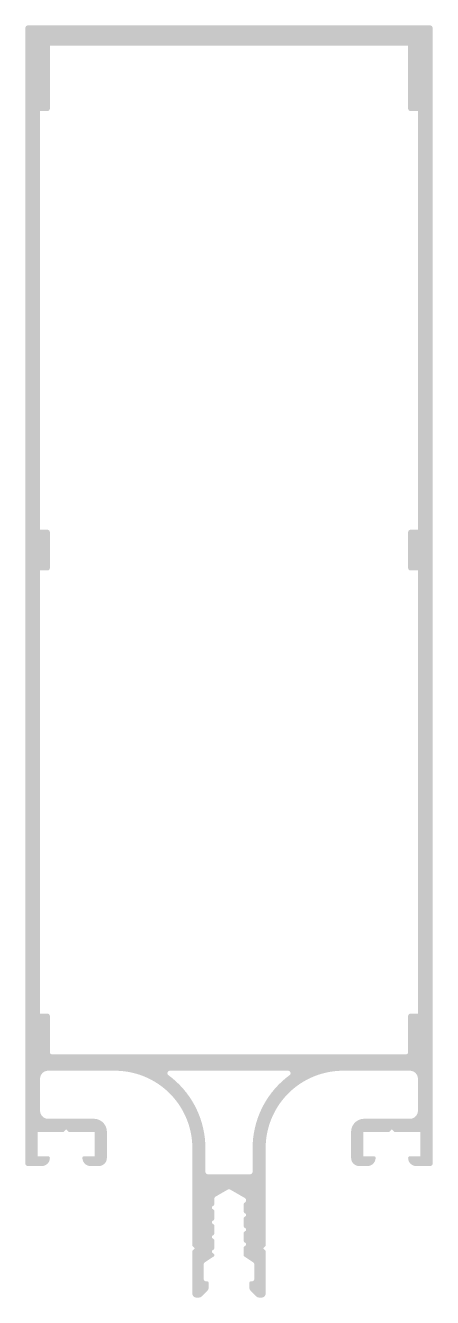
# Model space of a CAD drawing. Header units: millimetres. Extents: x -63 to 3646, y -445 to 220.
# Drawn here: x 1925 to 1975, y -6.4 to 149.8 of the extents above; entities that cross this region are included whole.
import ezdxf

# ---------------------------------------------------------------- set-up
doc = ezdxf.new("R2010")
doc.units = ezdxf.units.MM

# ---------------------------------------------------------------- blocks, each defined once
blk = doc.blocks.new('E50 M 19')
h = blk.add_hatch(color=252)
h.paths.add_polyline_path([(25, 149.480794), (24.99956, 149.497036), (24.998241, 149.51323), (24.996048, 149.529328), (24.992986, 149.545285), (24.989065, 149.561052), (24.984296, 149.576584), (24.978693, 149.591835), (24.972273, 149.606761), (24.965054, 149.621316), (24.957057, 149.63546), (24.948307, 149.64915), (24.938828, 149.662346), (24.928649, 149.67501), (24.917799, 149.687104), (24.90631, 149.698593), (24.894216, 149.709442), (24.881552, 149.719622), (24.868356, 149.729101), (24.854666, 149.737851), (24.840523, 149.745847), (24.825967, 149.753066), (24.811041, 149.759487), (24.79579, 149.76509), (24.780259, 149.769859), (24.764491, 149.77378), (24.748535, 149.776842), (24.732436, 149.779035), (24.716242, 149.780354), (24.7, 149.780794), (-24.7, 149.780794), (-24.716242, 149.780354), (-24.732436, 149.779035), (-24.748535, 149.776842), (-24.764491, 149.77378), (-24.780259, 149.769859), (-24.79579, 149.76509), (-24.811041, 149.759487), (-24.825967, 149.753066), (-24.840523, 149.745847), (-24.854666, 149.737851), (-24.868356, 149.729101), (-24.881552, 149.719622), (-24.894216, 149.709442), (-24.90631, 149.698593), (-24.917799, 149.687104), (-24.928649, 149.67501), (-24.938828, 149.662346), (-24.948307, 149.64915), (-24.957057, 149.63546), (-24.965054, 149.621316), (-24.972273, 149.606761), (-24.978693, 149.591835), (-24.984296, 149.576584), (-24.989065, 149.561052), (-24.992986, 149.545285), (-24.996048, 149.529328), (-24.998241, 149.51323), (-24.99956, 149.497036), (-25, 149.480794), (-25, 10.080794), (-24.999589, 10.065093), (-24.998357, 10.049435), (-24.996307, 10.033864), (-24.993444, 10.01842), (-24.989778, 10.003148), (-24.985317, 9.988089), (-24.980074, 9.973283), (-24.974064, 9.958773), (-24.967302, 9.944597), (-24.959808, 9.930794), (-24.951601, 9.917402), (-24.942705, 9.904458), (-24.933144, 9.891998), (-24.922943, 9.880055), (-24.912132, 9.868662), (-24.900739, 9.85785), (-24.888796, 9.84765), (-24.876336, 9.838089), (-24.863392, 9.829193), (-24.85, 9.820986), (-24.836197, 9.813492), (-24.822021, 9.80673), (-24.80751, 9.80072), (-24.792705, 9.795477), (-24.777646, 9.791016), (-24.762374, 9.78735), (-24.74693, 9.784487), (-24.731359, 9.782437), (-24.715701, 9.781205), (-24.7, 9.780794), (-23, 9.780794), (-22.945861, 9.78226), (-22.891881, 9.786656), (-22.838218, 9.793967), (-22.78503, 9.804173), (-22.732472, 9.817244), (-22.680698, 9.833141), (-22.629862, 9.851817), (-22.580111, 9.873218), (-22.531592, 9.897282), (-22.484446, 9.923937), (-22.438813, 9.953105), (-22.394826, 9.984701), (-22.352614, 10.018632), (-22.312301, 10.054798), (-22.274005, 10.093094), (-22.237838, 10.133408), (-22.203907, 10.17562), (-22.172311, 10.219607), (-22.143143, 10.26524), (-22.116488, 10.312385), (-22.092425, 10.360905), (-22.071023, 10.410656), (-22.052347, 10.461492), (-22.03645, 10.513266), (-22.023379, 10.565823), (-22.013173, 10.619012), (-22.005862, 10.672675), (-22.001467, 10.726655), (-22, 10.780794), (-22.000293, 10.791622), (-22.001172, 10.802418), (-22.002635, 10.81315), (-22.004676, 10.823788), (-22.00729, 10.8343), (-22.010469, 10.844654), (-22.014205, 10.854821), (-22.018485, 10.864772), (-22.023298, 10.874476), (-22.028629, 10.883905), (-22.034462, 10.893031), (-22.040781, 10.901829), (-22.047568, 10.910271), (-22.054801, 10.918334), (-22.06246, 10.925993), (-22.070523, 10.933226), (-22.078965, 10.940012), (-22.087763, 10.946332), (-22.096889, 10.952165), (-22.106318, 10.957496), (-22.116022, 10.962309), (-22.125972, 10.966589), (-22.13614, 10.970325), (-22.146494, 10.973504), (-22.157006, 10.976118), (-22.167644, 10.978159), (-22.178376, 10.979621), (-22.189172, 10.980501), (-22.2, 10.980794), (-23.5, 10.980794), (-23.5, 13.980794), (-20.3, 13.980794), (-20, 14.280794), (-19.7, 13.980794), (-16.5, 13.980794), (-16.5, 10.980794), (-17.8, 10.980794), (-17.810828, 10.980501), (-17.821624, 10.979621), (-17.832356, 10.978159), (-17.842994, 10.976118), (-17.853506, 10.973504), (-17.86386, 10.970325), (-17.874028, 10.966589), (-17.883978, 10.962309), (-17.893682, 10.957496), (-17.903111, 10.952165), (-17.912237, 10.946332), (-17.921035, 10.940012), (-17.929477, 10.933226), (-17.93754, 10.925993), (-17.945199, 10.918334), (-17.952432, 10.910271), (-17.959219, 10.901829), (-17.965538, 10.893031), (-17.971371, 10.883905), (-17.976702, 10.874476), (-17.981515, 10.864772), (-17.985795, 10.854821), (-17.989531, 10.844654), (-17.99271, 10.8343), (-17.995324, 10.823788), (-17.997365, 10.81315), (-17.998828, 10.802418), (-17.999707, 10.791622), (-18, 10.780794), (-17.99863, 10.728458), (-17.994522, 10.676265), (-17.987688, 10.624359), (-17.978148, 10.572882), (-17.965926, 10.521975), (-17.951057, 10.471777), (-17.93358, 10.422426), (-17.913545, 10.374057), (-17.891007, 10.326803), (-17.866025, 10.280794), (-17.838671, 10.236155), (-17.809017, 10.193009), (-17.777146, 10.151473), (-17.743145, 10.111663), (-17.707107, 10.073687), (-17.669131, 10.037649), (-17.62932, 10.003648), (-17.587785, 9.971777), (-17.544639, 9.942123), (-17.5, 9.914768), (-17.45399, 9.889787), (-17.406737, 9.867248), (-17.358368, 9.847213), (-17.309017, 9.829737), (-17.258819, 9.814868), (-17.207912, 9.802646), (-17.156434, 9.793106), (-17.104528, 9.786272), (-17.052336, 9.782164), (-17, 9.780794), (-16, 9.780794), (-15.945861, 9.78226), (-15.891881, 9.786656), (-15.838218, 9.793967), (-15.78503, 9.804173), (-15.732472, 9.817244), (-15.680698, 9.833141), (-15.629862, 9.851817), (-15.580111, 9.873218), (-15.531592, 9.897282), (-15.484446, 9.923937), (-15.438813, 9.953105), (-15.394826, 9.984701), (-15.352614, 10.018632), (-15.312301, 10.054798), (-15.274005, 10.093094), (-15.237838, 10.133408), (-15.203907, 10.17562), (-15.172311, 10.219607), (-15.143143, 10.26524), (-15.116488, 10.312385), (-15.092425, 10.360905), (-15.071023, 10.410656), (-15.052347, 10.461492), (-15.03645, 10.513266), (-15.023379, 10.565823), (-15.013173, 10.619012), (-15.005862, 10.672675), (-15.001467, 10.726655), (-15, 10.780794), (-15, 13.980794), (-15.002347, 14.067416), (-15.009379, 14.153784), (-15.021078, 14.239645), (-15.037407, 14.324747), (-15.05832, 14.408839), (-15.083755, 14.491676), (-15.113637, 14.573015), (-15.147879, 14.652616), (-15.186381, 14.730247), (-15.229029, 14.80568), (-15.275698, 14.878693), (-15.326251, 14.949073), (-15.380541, 15.016612), (-15.438407, 15.081113), (-15.499681, 15.142387), (-15.564182, 15.200253), (-15.631721, 15.254543), (-15.702101, 15.305096), (-15.775114, 15.351765), (-15.850546, 15.394413), (-15.928177, 15.432915), (-16.007779, 15.467157), (-16.089118, 15.497039), (-16.171955, 15.522474), (-16.256047, 15.543387), (-16.341149, 15.559716), (-16.42701, 15.571415), (-16.513378, 15.578447), (-16.6, 15.580794), (-22.2, 15.580794), (-22.254139, 15.58226), (-22.308119, 15.586656), (-22.361782, 15.593967), (-22.41497, 15.604173), (-22.467528, 15.617244), (-22.519302, 15.633141), (-22.570138, 15.651817), (-22.619889, 15.673218), (-22.668408, 15.697282), (-22.715554, 15.723937), (-22.761187, 15.753105), (-22.805174, 15.784701), (-22.847386, 15.818632), (-22.887699, 15.854798), (-22.925995, 15.893094), (-22.962162, 15.933408), (-22.996093, 15.97562), (-23.027689, 16.019607), (-23.056857, 16.06524), (-23.083512, 16.112385), (-23.107575, 16.160905), (-23.128977, 16.210656), (-23.147653, 16.261492), (-23.16355, 16.313266), (-23.176621, 16.365823), (-23.186827, 16.419012), (-23.194138, 16.472675), (-23.198533, 16.526655), (-23.2, 16.580794), (-23.2, 20.480794), (-23.198533, 20.534933), (-23.194138, 20.588913), (-23.186827, 20.642576), (-23.176621, 20.695764), (-23.16355, 20.748322), (-23.147653, 20.800095), (-23.128977, 20.850932), (-23.107575, 20.900683), (-23.083512, 20.949202), (-23.056857, 20.996348), (-23.027689, 21.041981), (-22.996093, 21.085968), (-22.962162, 21.12818), (-22.925995, 21.168493), (-22.887699, 21.206789), (-22.847386, 21.242956), (-22.805174, 21.276887), (-22.761187, 21.308483), (-22.715554, 21.337651), (-22.668408, 21.364306), (-22.619889, 21.388369), (-22.570138, 21.409771), (-22.519302, 21.428447), (-22.467528, 21.444344), (-22.41497, 21.457414), (-22.361782, 21.46762), (-22.308119, 21.474932), (-22.254139, 21.479327), (-22.2, 21.480794), (-14, 21.480794), (-13.48568, 21.466861), (-12.972869, 21.425104), (-12.463071, 21.355646), (-11.957781, 21.258689), (-11.458481, 21.134519), (-10.966635, 20.983499), (-10.483688, 20.806073), (-10.011054, 20.60276), (-9.55012, 20.374158), (-9.102238, 20.120937), (-8.668723, 19.843839), (-8.250845, 19.543678), (-7.84983, 19.221333), (-7.466855, 18.877751), (-7.103043, 18.513939), (-6.75946, 18.130964), (-6.437116, 17.729949), (-6.136955, 17.312071), (-5.859857, 16.878556), (-5.606636, 16.430674), (-5.378034, 15.96974), (-5.174721, 15.497106), (-4.997295, 15.014158), (-4.846275, 14.522313), (-4.722105, 14.023013), (-4.625148, 13.517723), (-4.555689, 13.007925), (-4.513933, 12.495113), (-4.5, 11.980794), (-4.5, -0.023717), (-4.204511, -0.319206), (-4.5, -0.614695), (-4.5, -5.860306), (-4.499267, -5.887376), (-4.497069, -5.914366), (-4.493413, -5.941197), (-4.48831, -5.967791), (-4.481775, -5.99407), (-4.473827, -6.019957), (-4.464488, -6.045375), (-4.453788, -6.070251), (-4.441756, -6.09451), (-4.428429, -6.118083), (-4.413845, -6.1409), (-4.398047, -6.162893), (-4.381081, -6.183999), (-4.362998, -6.204156), (-4.34385, -6.223304), (-4.323693, -6.241387), (-4.302587, -6.258353), (-4.280594, -6.274151), (-4.257777, -6.288735), (-4.234204, -6.302062), (-4.209945, -6.314094), (-4.185069, -6.324794), (-4.159651, -6.334133), (-4.133764, -6.342081), (-4.107485, -6.348616), (-4.080891, -6.353719), (-4.05406, -6.357375), (-4.027069, -6.359573), (-4, -6.360306), (-3.711606, -6.360306), (-3.683575, -6.35952), (-3.655632, -6.357163), (-3.627865, -6.353243), (-3.600362, -6.347773), (-3.573208, -6.340769), (-3.54649, -6.332254), (-3.520292, -6.322255), (-3.494695, -6.310802), (-3.46978, -6.297932), (-3.445627, -6.283686), (-3.42231, -6.268108), (-3.399903, -6.251247), (-3.378476, -6.233156), (-3.358098, -6.213893), (-2.651096, -5.506991), (-2.63306, -5.487988), (-2.616043, -5.468066), (-2.600093, -5.447282), (-2.585252, -5.425691), (-2.571562, -5.403353), (-2.55906, -5.380329), (-2.547779, -5.356682), (-2.537752, -5.332477), (-2.529006, -5.307781), (-2.521564, -5.28266), (-2.515448, -5.257185), (-2.510673, -5.231424), (-2.507253, -5.205449), (-2.505197, -5.17933), (-2.504511, -5.15314), (-2.504511, -4.560306), (-2.504804, -4.549478), (-2.505684, -4.538682), (-2.507146, -4.52795), (-2.509187, -4.517312), (-2.511801, -4.5068), (-2.51498, -4.496446), (-2.518716, -4.486278), (-2.522996, -4.476328), (-2.527809, -4.466624), (-2.53314, -4.457195), (-2.538973, -4.448069), (-2.545292, -4.439271), (-2.552079, -4.430829), (-2.559312, -4.422766), (-2.566971, -4.415107), (-2.575034, -4.407874), (-2.583476, -4.401087), (-2.592274, -4.394768), (-2.6014, -4.388935), (-2.610829, -4.383604), (-2.620533, -4.378791), (-2.630483, -4.374511), (-2.640651, -4.370775), (-2.651005, -4.367596), (-2.661517, -4.364982), (-2.672155, -4.362941), (-2.682887, -4.361479), (-2.693683, -4.360599), (-2.704511, -4.360306), (-2.804511, -4.360306), (-2.820753, -4.359866), (-2.836947, -4.358547), (-2.853046, -4.356354), (-2.869002, -4.353292), (-2.88477, -4.349371), (-2.900302, -4.344602), (-2.915553, -4.338999), (-2.930478, -4.332579), (-2.945034, -4.32536), (-2.959177, -4.317363), (-2.972867, -4.308613), (-2.986063, -4.299134), (-2.998727, -4.288955), (-3.010821, -4.278105), (-3.02231, -4.266616), (-3.03316, -4.254522), (-3.043339, -4.241858), (-3.052818, -4.228662), (-3.061568, -4.214972), (-3.069565, -4.200829), (-3.076784, -4.186273), (-3.083204, -4.171348), (-3.088807, -4.156097), (-3.093576, -4.140565), (-3.097497, -4.124797), (-3.100559, -4.108841), (-3.102752, -4.092742), (-3.104071, -4.076548), (-3.104511, -4.060306), (-3.104511, -2.28456), (-3.104057, -2.268054), (-3.102695, -2.251598), (-3.10043, -2.235242), (-3.097268, -2.219035), (-3.093219, -2.203027), (-3.088296, -2.187265), (-3.082513, -2.171799), (-3.075888, -2.156674), (-3.06844, -2.141937), (-3.060193, -2.127631), (-3.051172, -2.113801), (-3.041403, -2.100489), (-3.030917, -2.087734), (-3.019744, -2.075575), (-3.00792, -2.064049), (-2.995479, -2.053192), (-2.98246, -2.043035), (-2.968902, -2.03361), (-1.892024, -1.328176), (-1.883037, -1.321931), (-1.874406, -1.315204), (-1.866156, -1.308016), (-1.858311, -1.300387), (-1.850895, -1.29234), (-1.843931, -1.2839), (-1.837438, -1.275091), (-1.831437, -1.265941), (-1.825945, -1.256476), (-1.82098, -1.246725), (-1.816555, -1.236717), (-1.812684, -1.226481), (-1.809378, -1.21605), (-1.806648, -1.205453), (-1.804502, -1.194723), (-1.802946, -1.183891), (-1.801984, -1.172991), (-1.801621, -1.162054), (-1.801856, -1.151114), (-1.802689, -1.140203), (-1.804117, -1.129354), (-1.806137, -1.118599), (-1.810104, -1.102436), (-1.814962, -1.086519), (-1.820695, -1.070895), (-1.827286, -1.055614), (-1.834714, -1.040721), (-1.842956, -1.026263), (-1.851988, -1.012285), (-1.86178, -0.998828), (-1.872304, -0.985936), (-1.883527, -0.973647), (-1.895413, -0.961999), (-1.907928, -0.951028), (-1.921031, -0.940768), (-1.934683, -0.931251), (-1.948842, -0.922505), (-2.001071, -0.892212), (-2.010196, -0.886588), (-2.019006, -0.880483), (-2.027476, -0.873914), (-2.035583, -0.866901), (-2.043302, -0.859464), (-2.050612, -0.851625), (-2.057491, -0.843404), (-2.063919, -0.834827), (-2.069879, -0.825918), (-2.075354, -0.816703), (-2.080326, -0.807207), (-2.084783, -0.797459), (-2.088711, -0.787486), (-2.092099, -0.777316), (-2.094938, -0.76698), (-2.097218, -0.756507), (-2.098934, -0.745926), (-2.100081, -0.735269), (-2.100655, -0.724565), (-2.100655, -0.713846), (-2.100081, -0.703143), (-2.098934, -0.692486), (-2.097218, -0.681905), (-2.094938, -0.671432), (-2.092099, -0.661096), (-2.088711, -0.650926), (-2.084783, -0.640953), (-2.080326, -0.631205), (-2.075354, -0.621709), (-2.069879, -0.612493), (-2.063919, -0.603584), (-2.057491, -0.595007), (-2.050612, -0.586787), (-2.043302, -0.578947), (-2.035583, -0.57151), (-2.027476, -0.564498), (-2.019006, -0.557929), (-2.010196, -0.551824), (-2.001071, -0.5462), (-1.948842, -0.515907), (-1.934801, -0.507239), (-1.921258, -0.497811), (-1.908254, -0.487653), (-1.895827, -0.476796), (-1.884017, -0.465272), (-1.872858, -0.453116), (-1.862385, -0.440364), (-1.852628, -0.427057), (-1.843618, -0.413232), (-1.835381, -0.398934), (-1.827943, -0.384204), (-1.821327, -0.369087), (-1.815551, -0.35363), (-1.810635, -0.337878), (-1.806591, -0.32188), (-1.803434, -0.305683), (-1.801171, -0.289338), (-1.799811, -0.272893), (-1.799358, -0.256398), (-1.799358, 0.617986), (-1.799811, 0.634481), (-1.801171, 0.650926), (-1.803434, 0.667271), (-1.806591, 0.683468), (-1.810635, 0.699466), (-1.815551, 0.715218), (-1.821327, 0.730675), (-1.827943, 0.745792), (-1.835381, 0.760522), (-1.843618, 0.774821), (-1.852628, 0.788645), (-1.862385, 0.801953), (-1.872858, 0.814704), (-1.884017, 0.82686), (-1.895827, 0.838384), (-1.908254, 0.849242), (-1.921258, 0.859399), (-1.934801, 0.868827), (-1.948842, 0.877495), (-2.001071, 0.907788), (-2.010196, 0.913412), (-2.019006, 0.919517), (-2.027476, 0.926086), (-2.035583, 0.933099), (-2.043302, 0.940536), (-2.050612, 0.948375), (-2.057491, 0.956596), (-2.063919, 0.965173), (-2.069879, 0.974082), (-2.075354, 0.983297), (-2.080326, 0.992793), (-2.084783, 1.002541), (-2.088711, 1.012514), (-2.092099, 1.022684), (-2.094938, 1.03302), (-2.097218, 1.043493), (-2.098934, 1.054074), (-2.100081, 1.064731), (-2.100655, 1.075435), (-2.100655, 1.086154), (-2.100081, 1.096857), (-2.098934, 1.107514), (-2.097218, 1.118095), (-2.094938, 1.128568), (-2.092099, 1.138904), (-2.088711, 1.149074), (-2.084783, 1.159047), (-2.080326, 1.168795), (-2.075354, 1.178291), (-2.069879, 1.187507), (-2.063919, 1.196416), (-2.057491, 1.204993), (-2.050612, 1.213213), (-2.043302, 1.221053), (-2.035583, 1.22849), (-2.027476, 1.235502), (-2.019006, 1.242071), (-2.010196, 1.248176), (-2.001071, 1.2538), (-1.948842, 1.284093), (-1.934801, 1.292761), (-1.921258, 1.302189), (-1.908254, 1.312347), (-1.895827, 1.323204), (-1.884017, 1.334728), (-1.872858, 1.346884), (-1.862385, 1.359636), (-1.852628, 1.372943), (-1.843618, 1.386768), (-1.835381, 1.401066), (-1.827943, 1.415796), (-1.821327, 1.430913), (-1.815551, 1.44637), (-1.810635, 1.462122), (-1.806591, 1.47812), (-1.803434, 1.494317), (-1.801171, 1.510662), (-1.799811, 1.527107), (-1.799358, 1.543602), (-1.799358, 2.417986), (-1.799811, 2.434481), (-1.801171, 2.450926), (-1.803434, 2.467271), (-1.806591, 2.483468), (-1.810635, 2.499466), (-1.815551, 2.515218), (-1.821327, 2.530675), (-1.827943, 2.545792), (-1.835381, 2.560522), (-1.843618, 2.574821), (-1.852628, 2.588645), (-1.862385, 2.601953), (-1.872858, 2.614704), (-1.884017, 2.62686), (-1.895827, 2.638384), (-1.908254, 2.649242), (-1.921258, 2.659399), (-1.934801, 2.668827), (-1.948842, 2.677495), (-2.001071, 2.707788), (-2.010196, 2.713412), (-2.019006, 2.719517), (-2.027476, 2.726086), (-2.035583, 2.733099), (-2.043302, 2.740536), (-2.050612, 2.748375), (-2.057491, 2.756596), (-2.063919, 2.765173), (-2.069879, 2.774082), (-2.075354, 2.783297), (-2.080326, 2.792793), (-2.084783, 2.802541), (-2.088711, 2.812514), (-2.092099, 2.822684), (-2.094938, 2.83302), (-2.097218, 2.843493), (-2.098934, 2.854074), (-2.100081, 2.864731), (-2.100655, 2.875435), (-2.100655, 2.886154), (-2.100081, 2.896857), (-2.098934, 2.907514), (-2.097218, 2.918095), (-2.094938, 2.928568), (-2.092099, 2.938904), (-2.088711, 2.949074), (-2.084783, 2.959047), (-2.080326, 2.968795), (-2.075354, 2.978291), (-2.069879, 2.987507), (-2.063919, 2.996416), (-2.057491, 3.004993), (-2.050612, 3.013213), (-2.043302, 3.021053), (-2.035583, 3.02849), (-2.027476, 3.035502), (-2.019006, 3.042071), (-2.010196, 3.048176), (-2.001071, 3.0538), (-1.948842, 3.084093), (-1.934801, 3.092761), (-1.921258, 3.102189), (-1.908254, 3.112347), (-1.895827, 3.123204), (-1.884017, 3.134728), (-1.872858, 3.146884), (-1.862385, 3.159636), (-1.852628, 3.172943), (-1.843618, 3.186768), (-1.835381, 3.201066), (-1.827943, 3.215796), (-1.821327, 3.230913), (-1.815551, 3.24637), (-1.810635, 3.262122), (-1.806591, 3.27812), (-1.803434, 3.294317), (-1.801171, 3.310662), (-1.799811, 3.327107), (-1.799358, 3.343602), (-1.799358, 4.217986), (-1.799811, 4.234481), (-1.801171, 4.250926), (-1.803434, 4.267271), (-1.806591, 4.283468), (-1.810635, 4.299466), (-1.815551, 4.315218), (-1.821327, 4.330675), (-1.827943, 4.345792), (-1.835381, 4.360522), (-1.843618, 4.374821), (-1.852628, 4.388645), (-1.862385, 4.401953), (-1.872858, 4.414704), (-1.884017, 4.42686), (-1.895827, 4.438384), (-1.908254, 4.449242), (-1.921258, 4.459399), (-1.934801, 4.468827), (-1.948842, 4.477495), (-2.001071, 4.507788), (-2.010196, 4.513412), (-2.019006, 4.519517), (-2.027476, 4.526086), (-2.035583, 4.533099), (-2.043302, 4.540536), (-2.050612, 4.548375), (-2.057491, 4.556596), (-2.063919, 4.565173), (-2.069879, 4.574082), (-2.075354, 4.583297), (-2.080326, 4.592793), (-2.084783, 4.602541), (-2.088711, 4.612514), (-2.092099, 4.622684), (-2.094938, 4.63302), (-2.097218, 4.643493), (-2.098934, 4.654074), (-2.100081, 4.664731), (-2.100655, 4.675435), (-2.100655, 4.686154), (-2.100081, 4.696857), (-2.098934, 4.707514), (-2.097218, 4.718095), (-2.094938, 4.728568), (-2.092099, 4.738904), (-2.088711, 4.749074), (-2.084783, 4.759047), (-2.080326, 4.768795), (-2.075354, 4.778291), (-2.069879, 4.787507), (-2.063919, 4.796416), (-2.057491, 4.804993), (-2.050612, 4.813213), (-2.043302, 4.821053), (-2.035583, 4.82849), (-2.027476, 4.835502), (-2.019006, 4.842071), (-2.010196, 4.848176), (-2.001071, 4.8538), (-1.948842, 4.884093), (-1.934801, 4.892761), (-1.921258, 4.902189), (-1.908254, 4.912347), (-1.895827, 4.923204), (-1.884017, 4.934728), (-1.872858, 4.946884), (-1.862385, 4.959636), (-1.852628, 4.972943), (-1.843618, 4.986768), (-1.835381, 5.001066), (-1.827943, 5.015796), (-1.821327, 5.030913), (-1.815551, 5.04637), (-1.810635, 5.062122), (-1.806591, 5.07812), (-1.803434, 5.094317), (-1.801171, 5.110662), (-1.799811, 5.127107), (-1.799358, 5.143602), (-1.799358, 5.768582), (-1.798946, 5.784284), (-1.797714, 5.799942), (-1.795664, 5.815514), (-1.792801, 5.830957), (-1.789135, 5.84623), (-1.784674, 5.86129), (-1.779431, 5.876095), (-1.77342, 5.890606), (-1.766658, 5.904782), (-1.759163, 5.918586), (-1.750956, 5.931977), (-1.74206, 5.944922), (-1.732498, 5.957382), (-1.722298, 5.969325), (-1.711486, 5.980718), (-1.700092, 5.99153), (-1.688149, 6.00173), (-1.675688, 6.011291), (-1.662743, 6.020187), (-1.649351, 6.028394), (-0.149994, 6.893999), (-0.135453, 6.901867), (-0.120502, 6.908923), (-0.105184, 6.915144), (-0.089547, 6.920512), (-0.073639, 6.92501), (-0.057506, 6.928625), (-0.041199, 6.931346), (-0.024766, 6.933164), (-0.008259, 6.934074), (0.008274, 6.934074), (0.024781, 6.933163), (0.041213, 6.931344), (0.05752, 6.928622), (0.073653, 6.925006), (0.089561, 6.920507), (0.105198, 6.915139), (0.120515, 6.908917), (0.135467, 6.901861), (0.150006, 6.893992), (1.94081, 5.860012), (1.955438, 5.851039), (1.969567, 5.8413), (1.983159, 5.830824), (1.996174, 5.819639), (2.008575, 5.807777), (2.020327, 5.795272), (2.031398, 5.78216), (2.041755, 5.768477), (2.05137, 5.754263), (2.060214, 5.739557), (2.068264, 5.724401), (2.075496, 5.708839), (2.08189, 5.692914), (2.087427, 5.676671), (2.092092, 5.660157), (2.095872, 5.643418), (2.098756, 5.626501), (2.100736, 5.609455), (2.101806, 5.592328), (2.101963, 5.575168), (2.101207, 5.558024), (2.09954, 5.540944), (2.096967, 5.523977), (2.093494, 5.507172), (2.089132, 5.490575), (2.083894, 5.474233), (2.077793, 5.458193), (2.070847, 5.442501), (2.063077, 5.4272), (2.054503, 5.412335), (2.045151, 5.397947), (2.035046, 5.384077), (2.024218, 5.370764), (2.012696, 5.358046), (2.000514, 5.345959), (1.987707, 5.334537), (1.97431, 5.323813), (1.960361, 5.313817), (1.9459, 5.304577), (1.932217, 5.295825), (1.919027, 5.286346), (1.906369, 5.276166), (1.894282, 5.265316), (1.882799, 5.253828), (1.871954, 5.241735), (1.861781, 5.229073), (1.852307, 5.215879), (1.843561, 5.202192), (1.835569, 5.188051), (1.828354, 5.173499), (1.821937, 5.158577), (1.816338, 5.14333), (1.811571, 5.127802), (1.807652, 5.112039), (1.804592, 5.096087), (1.8024, 5.079992), (1.801082, 5.063803), (1.800642, 5.047566), (1.800642, 4.243602), (1.801096, 4.227107), (1.802456, 4.210662), (1.804719, 4.194317), (1.807876, 4.17812), (1.811919, 4.162122), (1.816836, 4.14637), (1.822612, 4.130913), (1.829228, 4.115796), (1.836666, 4.101066), (1.844903, 4.086768), (1.853913, 4.072943), (1.86367, 4.059636), (1.874143, 4.046884), (1.885302, 4.034728), (1.897112, 4.023204), (1.909539, 4.012347), (1.922543, 4.002189), (1.936086, 3.992761), (1.950127, 3.984093), (2.002356, 3.9538), (2.011481, 3.948176), (2.020291, 3.942071), (2.028761, 3.935502), (2.036868, 3.92849), (2.044587, 3.921053), (2.051897, 3.913213), (2.058776, 3.904993), (2.065204, 3.896416), (2.071164, 3.887507), (2.076639, 3.878291), (2.081611, 3.868795), (2.086068, 3.859047), (2.089996, 3.849074), (2.093384, 3.838904), (2.096223, 3.828568), (2.098503, 3.818095), (2.100219, 3.807514), (2.101366, 3.796857), (2.10194, 3.786154), (2.10194, 3.775435), (2.101366, 3.764731), (2.100219, 3.754074), (2.098503, 3.743493), (2.096223, 3.73302), (2.093384, 3.722684), (2.089996, 3.712514), (2.086068, 3.702541), (2.081611, 3.692793), (2.076639, 3.683297), (2.071164, 3.674082), (2.065204, 3.665173), (2.058776, 3.656596), (2.051897, 3.648375), (2.044587, 3.640536), (2.036868, 3.633099), (2.028761, 3.626086), (2.020291, 3.619517), (2.011481, 3.613412), (2.002356, 3.607788), (1.950127, 3.577495), (1.936086, 3.568827), (1.922543, 3.559399), (1.909539, 3.549242), (1.897112, 3.538384), (1.885302, 3.52686), (1.874143, 3.514704), (1.86367, 3.501953), (1.853913, 3.488645), (1.844903, 3.474821), (1.836666, 3.460522), (1.829228, 3.445792), (1.822612, 3.430675), (1.816836, 3.415218), (1.811919, 3.399466), (1.807876, 3.383468), (1.804719, 3.367271), (1.802456, 3.350926), (1.801096, 3.334481), (1.800642, 3.317986), (1.800642, 2.443602), (1.801096, 2.427107), (1.802456, 2.410662), (1.804719, 2.394317), (1.807876, 2.37812), (1.811919, 2.362122), (1.816836, 2.34637), (1.822612, 2.330913), (1.829228, 2.315796), (1.836666, 2.301066), (1.844903, 2.286768), (1.853913, 2.272943), (1.86367, 2.259636), (1.874143, 2.246884), (1.885302, 2.234728), (1.897112, 2.223204), (1.909539, 2.212347), (1.922543, 2.202189), (1.936086, 2.192761), (1.950127, 2.184093), (2.002356, 2.1538), (2.011481, 2.148176), (2.020291, 2.142071), (2.028761, 2.135502), (2.036868, 2.12849), (2.044587, 2.121053), (2.051897, 2.113213), (2.058776, 2.104993), (2.065204, 2.096416), (2.071164, 2.087507), (2.076639, 2.078291), (2.081611, 2.068795), (2.086068, 2.059047), (2.089996, 2.049074), (2.093384, 2.038904), (2.096223, 2.028568), (2.098503, 2.018095), (2.100219, 2.007514), (2.101366, 1.996857), (2.10194, 1.986154), (2.10194, 1.975435), (2.101366, 1.964731), (2.100219, 1.954074), (2.098503, 1.943493), (2.096223, 1.93302), (2.093384, 1.922684), (2.089996, 1.912514), (2.086068, 1.902541), (2.081611, 1.892793), (2.076639, 1.883297), (2.071164, 1.874082), (2.065204, 1.865173), (2.058776, 1.856596), (2.051897, 1.848375), (2.044587, 1.840536), (2.036868, 1.833099), (2.028761, 1.826086), (2.020291, 1.819517), (2.011481, 1.813412), (2.002356, 1.807788), (1.950127, 1.777495), (1.936086, 1.768827), (1.922543, 1.759399), (1.909539, 1.749242), (1.897112, 1.738384), (1.885302, 1.72686), (1.874143, 1.714704), (1.86367, 1.701953), (1.853913, 1.688645), (1.844903, 1.674821), (1.836666, 1.660522), (1.829228, 1.645792), (1.822612, 1.630675), (1.816836, 1.615218), (1.811919, 1.599466), (1.807876, 1.583468), (1.804719, 1.567271), (1.802456, 1.550926), (1.801096, 1.534481), (1.800642, 1.517986), (1.800642, 0.643602), (1.801096, 0.627107), (1.802456, 0.610662), (1.804719, 0.594317), (1.807876, 0.57812), (1.811919, 0.562122), (1.816836, 0.54637), (1.822612, 0.530913), (1.829228, 0.515796), (1.836666, 0.501066), (1.844903, 0.486768), (1.853913, 0.472943), (1.86367, 0.459636), (1.874143, 0.446884), (1.885302, 0.434728), (1.897112, 0.423204), (1.909539, 0.412347), (1.922543, 0.402189), (1.936086, 0.392761), (1.950127, 0.384093), (2.002356, 0.3538), (2.011481, 0.348176), (2.020291, 0.342071), (2.028761, 0.335502), (2.036868, 0.32849), (2.044587, 0.321053), (2.051897, 0.313213), (2.058776, 0.304993), (2.065204, 0.296416), (2.071164, 0.287507), (2.076639, 0.278291), (2.081611, 0.268795), (2.086068, 0.259047), (2.089996, 0.249074), (2.093384, 0.238904), (2.096223, 0.228568), (2.098503, 0.218095), (2.100219, 0.207514), (2.101366, 0.196857), (2.10194, 0.186154), (2.10194, 0.175435), (2.101366, 0.164731), (2.100219, 0.154074), (2.098503, 0.143493), (2.096223, 0.13302), (2.093384, 0.122684), (2.089996, 0.112514), (2.086068, 0.102541), (2.081611, 0.092793), (2.076639, 0.083297), (2.071164, 0.074082), (2.065204, 0.065173), (2.058776, 0.056596), (2.051897, 0.048375), (2.044587, 0.040536), (2.036868, 0.033099), (2.028761, 0.026086), (2.020291, 0.019517), (2.011481, 0.013412), (2.002356, 0.007788), (1.950127, -0.022505), (1.936086, -0.031173), (1.922543, -0.040601), (1.909539, -0.050758), (1.897112, -0.061616), (1.885302, -0.07314), (1.874143, -0.085296), (1.86367, -0.098047), (1.853913, -0.111355), (1.844903, -0.125179), (1.836666, -0.139478), (1.829228, -0.154208), (1.822612, -0.169325), (1.816836, -0.184782), (1.811919, -0.200534), (1.807876, -0.216532), (1.804719, -0.232729), (1.802456, -0.249074), (1.801096, -0.265519), (1.800642, -0.282014), (1.800642, -1.159368), (1.800945, -1.170371), (1.801853, -1.181341), (1.803363, -1.192244), (1.80547, -1.203047), (1.808169, -1.213719), (1.811451, -1.224225), (1.815305, -1.234535), (1.819721, -1.244618), (1.824685, -1.254442), (1.830182, -1.263978), (1.836195, -1.273198), (1.842707, -1.282072), (1.849697, -1.290575), (1.857143, -1.298681), (1.865025, -1.306365), (1.873317, -1.313603), (1.881995, -1.320374), (1.891033, -1.326658), (2.968926, -2.032904), (2.982482, -2.042329), (2.995499, -2.052486), (3.007937, -2.063343), (3.01976, -2.074869), (3.03093, -2.087027), (3.041415, -2.099781), (3.051182, -2.113093), (3.060202, -2.126923), (3.068447, -2.141227), (3.075893, -2.155963), (3.082517, -2.171087), (3.088299, -2.186552), (3.093221, -2.202312), (3.097269, -2.218319), (3.10043, -2.234524), (3.102695, -2.250879), (3.104057, -2.267333), (3.104511, -2.283838), (3.104511, -4.060306), (3.104071, -4.076548), (3.102752, -4.092742), (3.100559, -4.108841), (3.097497, -4.124797), (3.093576, -4.140565), (3.088807, -4.156097), (3.083204, -4.171348), (3.076784, -4.186273), (3.069565, -4.200829), (3.061568, -4.214972), (3.052818, -4.228662), (3.043339, -4.241858), (3.03316, -4.254522), (3.02231, -4.266616), (3.010821, -4.278105), (2.998727, -4.288955), (2.986063, -4.299134), (2.972867, -4.308613), (2.959177, -4.317363), (2.945034, -4.32536), (2.930478, -4.332579), (2.915553, -4.338999), (2.900302, -4.344602), (2.88477, -4.349371), (2.869002, -4.353292), (2.853046, -4.356354), (2.836947, -4.358547), (2.820753, -4.359866), (2.804511, -4.360306), (2.704511, -4.360306), (2.693683, -4.360599), (2.682887, -4.361479), (2.672155, -4.362941), (2.661517, -4.364982), (2.651005, -4.367596), (2.640651, -4.370775), (2.630483, -4.374511), (2.620533, -4.378791), (2.610829, -4.383604), (2.6014, -4.388935), (2.592274, -4.394768), (2.583476, -4.401087), (2.575034, -4.407874), (2.566971, -4.415107), (2.559312, -4.422766), (2.552079, -4.430829), (2.545292, -4.439271), (2.538973, -4.448069), (2.53314, -4.457195), (2.527809, -4.466624), (2.522996, -4.476328), (2.518716, -4.486278), (2.51498, -4.496446), (2.511801, -4.5068), (2.509187, -4.517312), (2.507146, -4.52795), (2.505684, -4.538682), (2.504804, -4.549478), (2.504511, -4.560306), (2.504511, -5.15314), (2.505197, -5.17933), (2.507253, -5.205449), (2.510673, -5.231424), (2.515448, -5.257185), (2.521564, -5.28266), (2.529006, -5.307781), (2.537752, -5.332477), (2.547779, -5.356682), (2.55906, -5.380329), (2.571562, -5.403353), (2.585252, -5.425691), (2.600093, -5.447282), (2.616043, -5.468066), (2.63306, -5.487988), (2.651096, -5.506991), (3.358098, -6.213893), (3.378476, -6.233156), (3.399903, -6.251247), (3.42231, -6.268108), (3.445627, -6.283686), (3.46978, -6.297932), (3.494695, -6.310802), (3.520292, -6.322255), (3.54649, -6.332254), (3.573208, -6.340769), (3.600362, -6.347773), (3.627865, -6.353243), (3.655632, -6.357163), (3.683575, -6.35952), (3.711606, -6.360306), (4, -6.360306), (4.027069, -6.359573), (4.05406, -6.357375), (4.080891, -6.353719), (4.107485, -6.348616), (4.133764, -6.342081), (4.159651, -6.334133), (4.185069, -6.324794), (4.209945, -6.314094), (4.234204, -6.302062), (4.257777, -6.288735), (4.280594, -6.274151), (4.302587, -6.258353), (4.323693, -6.241387), (4.34385, -6.223304), (4.362998, -6.204156), (4.381081, -6.183999), (4.398047, -6.162893), (4.413845, -6.1409), (4.428429, -6.118083), (4.441756, -6.09451), (4.453788, -6.070251), (4.464488, -6.045375), (4.473827, -6.019957), (4.481775, -5.99407), (4.48831, -5.967791), (4.493413, -5.941197), (4.497069, -5.914366), (4.499267, -5.887376), (4.5, -5.860306), (4.5, -0.614695), (4.204511, -0.319206), (4.5, -0.023717), (4.5, 11.980794), (4.513933, 12.495113), (4.555689, 13.007925), (4.625148, 13.517723), (4.722105, 14.023013), (4.846275, 14.522313), (4.997295, 15.014158), (5.174721, 15.497106), (5.378034, 15.96974), (5.606636, 16.430674), (5.859857, 16.878556), (6.136955, 17.312071), (6.437116, 17.729949), (6.75946, 18.130964), (7.103043, 18.513939), (7.466855, 18.877751), (7.84983, 19.221333), (8.250845, 19.543678), (8.668723, 19.843839), (9.102238, 20.120937), (9.55012, 20.374158), (10.011054, 20.60276), (10.483688, 20.806073), (10.966635, 20.983499), (11.458481, 21.134519), (11.957781, 21.258689), (12.463071, 21.355646), (12.972869, 21.425104), (13.48568, 21.466861), (14, 21.480794), (22.2, 21.480794), (22.252336, 21.479423), (22.304528, 21.475316), (22.356434, 21.468482), (22.407912, 21.458941), (22.458819, 21.44672), (22.509017, 21.43185), (22.558368, 21.414374), (22.606737, 21.394339), (22.65399, 21.3718), (22.7, 21.346819), (22.744639, 21.319464), (22.787785, 21.289811), (22.82932, 21.25794), (22.869131, 21.223939), (22.907107, 21.187901), (22.943145, 21.149924), (22.977146, 21.110114), (23.009017, 21.068579), (23.038671, 21.025433), (23.066025, 20.980794), (23.091007, 20.934784), (23.113545, 20.887531), (23.13358, 20.839162), (23.151057, 20.789811), (23.165926, 20.739613), (23.178148, 20.688706), (23.187688, 20.637228), (23.194522, 20.585322), (23.19863, 20.53313), (23.2, 20.480794), (23.2, 16.580794), (23.198533, 16.526655), (23.194138, 16.472675), (23.186827, 16.419012), (23.176621, 16.365823), (23.16355, 16.313266), (23.147653, 16.261492), (23.128977, 16.210656), (23.107575, 16.160905), (23.083512, 16.112385), (23.056857, 16.06524), (23.027689, 16.019607), (22.996093, 15.97562), (22.962162, 15.933408), (22.925995, 15.893094), (22.887699, 15.854798), (22.847386, 15.818632), (22.805174, 15.784701), (22.761187, 15.753105), (22.715554, 15.723937), (22.668408, 15.697282), (22.619889, 15.673218), (22.570138, 15.651817), (22.519302, 15.633141), (22.467528, 15.617244), (22.41497, 15.604173), (22.361782, 15.593967), (22.308119, 15.586656), (22.254139, 15.58226), (22.2, 15.580794), (16.6, 15.580794), (16.513378, 15.578447), (16.42701, 15.571415), (16.341149, 15.559716), (16.256047, 15.543387), (16.171955, 15.522474), (16.089118, 15.497039), (16.007779, 15.467157), (15.928177, 15.432915), (15.850546, 15.394413), (15.775114, 15.351765), (15.702101, 15.305096), (15.631721, 15.254543), (15.564182, 15.200253), (15.499681, 15.142387), (15.438407, 15.081113), (15.380541, 15.016612), (15.326251, 14.949073), (15.275698, 14.878693), (15.229029, 14.80568), (15.186381, 14.730247), (15.147879, 14.652616), (15.113637, 14.573015), (15.083755, 14.491676), (15.05832, 14.408839), (15.037407, 14.324747), (15.021078, 14.239645), (15.009379, 14.153784), (15.002347, 14.067416), (15, 13.980794), (15, 10.780794), (15.001467, 10.726655), (15.005862, 10.672675), (15.013173, 10.619012), (15.023379, 10.565823), (15.03645, 10.513266), (15.052347, 10.461492), (15.071023, 10.410656), (15.092425, 10.360905), (15.116488, 10.312385), (15.143143, 10.26524), (15.172311, 10.219607), (15.203907, 10.17562), (15.237838, 10.133408), (15.274005, 10.093094), (15.312301, 10.054798), (15.352614, 10.018632), (15.394826, 9.984701), (15.438813, 9.953105), (15.484446, 9.923937), (15.531592, 9.897282), (15.580111, 9.873218), (15.629862, 9.851817), (15.680698, 9.833141), (15.732472, 9.817244), (15.78503, 9.804173), (15.838218, 9.793967), (15.891881, 9.786656), (15.945861, 9.78226), (16, 9.780794), (17, 9.780794), (17.052336, 9.782164), (17.104528, 9.786272), (17.156434, 9.793106), (17.207912, 9.802646), (17.258819, 9.814868), (17.309017, 9.829737), (17.358368, 9.847213), (17.406737, 9.867248), (17.45399, 9.889787), (17.5, 9.914768), (17.544639, 9.942123), (17.587785, 9.971777), (17.62932, 10.003648), (17.669131, 10.037649), (17.707107, 10.073687), (17.743145, 10.111663), (17.777146, 10.151473), (17.809017, 10.193009), (17.838671, 10.236155), (17.866025, 10.280794), (17.891007, 10.326803), (17.913545, 10.374057), (17.93358, 10.422426), (17.951057, 10.471777), (17.965926, 10.521975), (17.978148, 10.572882), (17.987688, 10.624359), (17.994522, 10.676265), (17.99863, 10.728458), (18, 10.780794), (17.999726, 10.791261), (17.998904, 10.8017), (17.997538, 10.812081), (17.99563, 10.822376), (17.993185, 10.832558), (17.990211, 10.842597), (17.986716, 10.852467), (17.982709, 10.862141), (17.978201, 10.871592), (17.973205, 10.880794), (17.967734, 10.889722), (17.961803, 10.898351), (17.955429, 10.906658), (17.948629, 10.91462), (17.941421, 10.922215), (17.933826, 10.929423), (17.925864, 10.936223), (17.917557, 10.942597), (17.908928, 10.948528), (17.9, 10.953999), (17.890798, 10.958995), (17.881347, 10.963503), (17.871674, 10.96751), (17.861803, 10.971005), (17.851764, 10.973979), (17.841582, 10.976423), (17.831287, 10.978332), (17.820906, 10.979698), (17.810467, 10.98052), (17.8, 10.980794), (16.5, 10.980794), (16.5, 13.980794), (19.7, 13.980794), (20, 14.280794), (20.3, 13.980794), (23.5, 13.980794), (23.5, 10.980794), (22.2, 10.980794), (22.189172, 10.980501), (22.178376, 10.979621), (22.167644, 10.978159), (22.157006, 10.976118), (22.146494, 10.973504), (22.13614, 10.970325), (22.125972, 10.966589), (22.116022, 10.962309), (22.106318, 10.957496), (22.096889, 10.952165), (22.087763, 10.946332), (22.078965, 10.940012), (22.070523, 10.933226), (22.06246, 10.925993), (22.054801, 10.918334), (22.047568, 10.910271), (22.040781, 10.901829), (22.034462, 10.893031), (22.028629, 10.883905), (22.023298, 10.874476), (22.018485, 10.864772), (22.014205, 10.854821), (22.010469, 10.844654), (22.00729, 10.8343), (22.004676, 10.823788), (22.002635, 10.81315), (22.001172, 10.802418), (22.000293, 10.791622), (22, 10.780794), (22.00137, 10.728458), (22.005478, 10.676265), (22.012312, 10.624359), (22.021852, 10.572882), (22.034074, 10.521975), (22.048943, 10.471777), (22.06642, 10.422426), (22.086455, 10.374057), (22.108993, 10.326803), (22.133975, 10.280794), (22.161329, 10.236155), (22.190983, 10.193009), (22.222854, 10.151473), (22.256855, 10.111663), (22.292893, 10.073687), (22.330869, 10.037649), (22.37068, 10.003648), (22.412215, 9.971777), (22.455361, 9.942123), (22.5, 9.914768), (22.54601, 9.889787), (22.593263, 9.867248), (22.641632, 9.847213), (22.690983, 9.829737), (22.741181, 9.814868), (22.792088, 9.802646), (22.843566, 9.793106), (22.895472, 9.786272), (22.947664, 9.782164), (23, 9.780794), (24.7, 9.780794), (24.716242, 9.781234), (24.732436, 9.782552), (24.748535, 9.784746), (24.764491, 9.787808), (24.780259, 9.791729), (24.79579, 9.796498), (24.811041, 9.802101), (24.825967, 9.808521), (24.840523, 9.81574), (24.854666, 9.823737), (24.868356, 9.832487), (24.881552, 9.841966), (24.894216, 9.852145), (24.90631, 9.862995), (24.917799, 9.874484), (24.928649, 9.886578), (24.938828, 9.899242), (24.948307, 9.912438), (24.957057, 9.926128), (24.965054, 9.940271), (24.972273, 9.954827), (24.978693, 9.969752), (24.984296, 9.985003), (24.989065, 10.000535), (24.992986, 10.016303), (24.996048, 10.032259), (24.998241, 10.048358), (24.99956, 10.064552), (25, 10.080794)])
h.paths.add_polyline_path([(-22.3, 87.880794), (-22.283758, 87.880354), (-22.267564, 87.879035), (-22.251465, 87.876842), (-22.235509, 87.87378), (-22.219741, 87.869859), (-22.20421, 87.86509), (-22.188959, 87.859487), (-22.174033, 87.853066), (-22.159477, 87.845847), (-22.145334, 87.837851), (-22.131644, 87.829101), (-22.118448, 87.819622), (-22.105784, 87.809442), (-22.09369, 87.798593), (-22.082201, 87.787104), (-22.071351, 87.77501), (-22.061172, 87.762346), (-22.051693, 87.74915), (-22.042943, 87.73546), (-22.034946, 87.721316), (-22.027727, 87.706761), (-22.021307, 87.691835), (-22.015704, 87.676584), (-22.010935, 87.661052), (-22.007014, 87.645285), (-22.003952, 87.629328), (-22.001759, 87.61323), (-22.00044, 87.597036), (-22, 87.580794), (-22, 83.180794), (-22.00044, 83.164552), (-22.001759, 83.148358), (-22.003952, 83.132259), (-22.007014, 83.116303), (-22.010935, 83.100535), (-22.015704, 83.085003), (-22.021307, 83.069752), (-22.027727, 83.054827), (-22.034946, 83.040271), (-22.042943, 83.026128), (-22.051693, 83.012438), (-22.061172, 82.999242), (-22.071351, 82.986578), (-22.082201, 82.974484), (-22.09369, 82.962995), (-22.105784, 82.952145), (-22.118448, 82.941966), (-22.131644, 82.932487), (-22.145334, 82.923737), (-22.159477, 82.91574), (-22.174033, 82.908521), (-22.188959, 82.902101), (-22.20421, 82.896498), (-22.219741, 82.891729), (-22.235509, 82.887808), (-22.251465, 82.884746), (-22.267564, 82.882552), (-22.283758, 82.881234), (-22.3, 82.880794), (-23.2, 82.880794), (-23.2, 28.480794), (-22.3, 28.480794), (-22.283758, 28.480354), (-22.267564, 28.479035), (-22.251465, 28.476842), (-22.235509, 28.47378), (-22.219741, 28.469859), (-22.20421, 28.46509), (-22.188959, 28.459487), (-22.174033, 28.453066), (-22.159477, 28.445847), (-22.145334, 28.437851), (-22.131644, 28.429101), (-22.118448, 28.419622), (-22.105784, 28.409442), (-22.09369, 28.398593), (-22.082201, 28.387104), (-22.071351, 28.37501), (-22.061172, 28.362346), (-22.051693, 28.34915), (-22.042943, 28.33546), (-22.034946, 28.321316), (-22.027727, 28.306761), (-22.021307, 28.291835), (-22.015704, 28.276584), (-22.010935, 28.261052), (-22.007014, 28.245285), (-22.003952, 28.229328), (-22.001759, 28.21323), (-22.00044, 28.197036), (-22, 28.180794), (-22, 23.780794), (-21.99956, 23.764552), (-21.998241, 23.748358), (-21.996048, 23.732259), (-21.992986, 23.716303), (-21.989065, 23.700535), (-21.984296, 23.685003), (-21.978693, 23.669752), (-21.972273, 23.654827), (-21.965054, 23.640271), (-21.957057, 23.626128), (-21.948307, 23.612438), (-21.938828, 23.599242), (-21.928649, 23.586578), (-21.917799, 23.574484), (-21.90631, 23.562995), (-21.894216, 23.552145), (-21.881552, 23.541966), (-21.868356, 23.532487), (-21.854666, 23.523737), (-21.840523, 23.51574), (-21.825967, 23.508521), (-21.811041, 23.502101), (-21.79579, 23.496498), (-21.780259, 23.491729), (-21.764491, 23.487808), (-21.748535, 23.484746), (-21.732436, 23.482552), (-21.716242, 23.481234), (-21.7, 23.480794), (21.7, 23.480794), (21.716242, 23.481234), (21.732436, 23.482552), (21.748535, 23.484746), (21.764491, 23.487808), (21.780259, 23.491729), (21.79579, 23.496498), (21.811041, 23.502101), (21.825967, 23.508521), (21.840523, 23.51574), (21.854666, 23.523737), (21.868356, 23.532487), (21.881552, 23.541966), (21.894216, 23.552145), (21.90631, 23.562995), (21.917799, 23.574484), (21.928649, 23.586578), (21.938828, 23.599242), (21.948307, 23.612438), (21.957057, 23.626128), (21.965054, 23.640271), (21.972273, 23.654827), (21.978693, 23.669752), (21.984296, 23.685003), (21.989065, 23.700535), (21.992986, 23.716303), (21.996048, 23.732259), (21.998241, 23.748358), (21.99956, 23.764552), (22, 23.780794), (22, 28.180794), (22.00044, 28.197036), (22.001759, 28.21323), (22.003952, 28.229328), (22.007014, 28.245285), (22.010935, 28.261052), (22.015704, 28.276584), (22.021307, 28.291835), (22.027727, 28.306761), (22.034946, 28.321316), (22.042943, 28.33546), (22.051693, 28.34915), (22.061172, 28.362346), (22.071351, 28.37501), (22.082201, 28.387104), (22.09369, 28.398593), (22.105784, 28.409442), (22.118448, 28.419622), (22.131644, 28.429101), (22.145334, 28.437851), (22.159477, 28.445847), (22.174033, 28.453066), (22.188959, 28.459487), (22.20421, 28.46509), (22.219741, 28.469859), (22.235509, 28.47378), (22.251465, 28.476842), (22.267564, 28.479035), (22.283758, 28.480354), (22.3, 28.480794), (23.2, 28.480794), (23.2, 82.880794), (22.3, 82.880794), (22.283758, 82.881234), (22.267564, 82.882552), (22.251465, 82.884746), (22.235509, 82.887808), (22.219741, 82.891729), (22.20421, 82.896498), (22.188959, 82.902101), (22.174033, 82.908521), (22.159477, 82.91574), (22.145334, 82.923737), (22.131644, 82.932487), (22.118448, 82.941966), (22.105784, 82.952145), (22.09369, 82.962995), (22.082201, 82.974484), (22.071351, 82.986578), (22.061172, 82.999242), (22.051693, 83.012438), (22.042943, 83.026128), (22.034946, 83.040271), (22.027727, 83.054827), (22.021307, 83.069752), (22.015704, 83.085003), (22.010935, 83.100535), (22.007014, 83.116303), (22.003952, 83.132259), (22.001759, 83.148358), (22.00044, 83.164552), (22, 83.180794), (22, 87.580794), (22.000411, 87.596495), (22.001643, 87.612152), (22.003693, 87.627724), (22.006556, 87.643167), (22.010222, 87.65844), (22.014683, 87.673499), (22.019926, 87.688304), (22.025936, 87.702815), (22.032698, 87.716991), (22.040192, 87.730794), (22.048399, 87.744186), (22.057295, 87.757129), (22.066856, 87.76959), (22.077057, 87.781533), (22.087868, 87.792926), (22.099261, 87.803737), (22.111204, 87.813938), (22.123664, 87.823499), (22.136608, 87.832395), (22.15, 87.840601), (22.163803, 87.848096), (22.177979, 87.854858), (22.19249, 87.860868), (22.207295, 87.866111), (22.222354, 87.870572), (22.237626, 87.874238), (22.25307, 87.8771), (22.268641, 87.87915), (22.284299, 87.880383), (22.3, 87.880794), (23.2, 87.880794), (23.2, 139.280794), (22.3, 139.280794), (22.283758, 139.281234), (22.267564, 139.282552), (22.251465, 139.284746), (22.235509, 139.287808), (22.219741, 139.291729), (22.20421, 139.296498), (22.188959, 139.302101), (22.174033, 139.308521), (22.159477, 139.31574), (22.145334, 139.323737), (22.131644, 139.332487), (22.118448, 139.341966), (22.105784, 139.352145), (22.09369, 139.362995), (22.082201, 139.374484), (22.071351, 139.386578), (22.061172, 139.399242), (22.051693, 139.412438), (22.042943, 139.426128), (22.034946, 139.440271), (22.027727, 139.454827), (22.021307, 139.469752), (22.015704, 139.485003), (22.010935, 139.500535), (22.007014, 139.516303), (22.003952, 139.532259), (22.001759, 139.548358), (22.00044, 139.564552), (22, 139.580794), (22, 147.280794), (-22, 147.280794), (-22, 139.580794), (-22.00044, 139.564552), (-22.001759, 139.548358), (-22.003952, 139.532259), (-22.007014, 139.516303), (-22.010935, 139.500535), (-22.015704, 139.485003), (-22.021307, 139.469752), (-22.027727, 139.454827), (-22.034946, 139.440271), (-22.042943, 139.426128), (-22.051693, 139.412438), (-22.061172, 139.399242), (-22.071351, 139.386578), (-22.082201, 139.374484), (-22.09369, 139.362995), (-22.105784, 139.352145), (-22.118448, 139.341966), (-22.131644, 139.332487), (-22.145334, 139.323737), (-22.159477, 139.31574), (-22.174033, 139.308521), (-22.188959, 139.302101), (-22.20421, 139.296498), (-22.219741, 139.291729), (-22.235509, 139.287808), (-22.251465, 139.284746), (-22.267564, 139.282552), (-22.283758, 139.281234), (-22.3, 139.280794), (-23.2, 139.280794), (-23.2, 130.554239), (-23.2, 87.880794)])
h.paths.add_polyline_path([(-2.9, 11.980794), (-2.9, 9.080794), (-2.89956, 9.064552), (-2.898241, 9.048358), (-2.896048, 9.032259), (-2.892986, 9.016303), (-2.889065, 9.000535), (-2.884296, 8.985003), (-2.878693, 8.969752), (-2.872273, 8.954827), (-2.865054, 8.940271), (-2.857057, 8.926128), (-2.848307, 8.912438), (-2.838828, 8.899242), (-2.828649, 8.886578), (-2.817799, 8.874484), (-2.80631, 8.862995), (-2.794216, 8.852145), (-2.781552, 8.841966), (-2.768356, 8.832487), (-2.754666, 8.823737), (-2.740523, 8.81574), (-2.725967, 8.808521), (-2.711041, 8.802101), (-2.69579, 8.796498), (-2.680259, 8.791729), (-2.664491, 8.787808), (-2.648535, 8.784746), (-2.632436, 8.782552), (-2.616242, 8.781234), (-2.6, 8.780794), (2.6, 8.780794), (2.616242, 8.781234), (2.632436, 8.782552), (2.648535, 8.784746), (2.664491, 8.787808), (2.680259, 8.791729), (2.69579, 8.796498), (2.711041, 8.802101), (2.725967, 8.808521), (2.740523, 8.81574), (2.754666, 8.823737), (2.768356, 8.832487), (2.781552, 8.841966), (2.794216, 8.852145), (2.80631, 8.862995), (2.817799, 8.874484), (2.828649, 8.886578), (2.838828, 8.899242), (2.848307, 8.912438), (2.857057, 8.926128), (2.865054, 8.940271), (2.872273, 8.954827), (2.878693, 8.969752), (2.884296, 8.985003), (2.889065, 9.000535), (2.892986, 9.016303), (2.896048, 9.032259), (2.898241, 9.048358), (2.89956, 9.064552), (2.9, 9.080794), (2.9, 11.980794), (2.916897, 12.593028), (2.967537, 13.203398), (3.051766, 13.810045), (3.169326, 14.411124), (3.319861, 15.004803), (3.502912, 15.589276), (3.717922, 16.162763), (3.964235, 16.723517), (4.241103, 17.269832), (4.547682, 17.800045), (4.883038, 18.31254), (5.246152, 18.805759), (5.635917, 19.278198), (6.051146, 19.728421), (6.490576, 20.155056), (6.952869, 20.556804), (7.436617, 20.932442), (7.449273, 20.942251), (7.461387, 20.952722), (7.472926, 20.963824), (7.483856, 20.975526), (7.494146, 20.987795), (7.503767, 21.000595), (7.512691, 21.01389), (7.520893, 21.027642), (7.528349, 21.041813), (7.535039, 21.056361), (7.540943, 21.071245), (7.546045, 21.086423), (7.550329, 21.101852), (7.553784, 21.117487), (7.5564, 21.133285), (7.558169, 21.149199), (7.559087, 21.165185), (7.55915, 21.181198), (7.558359, 21.197191), (7.556716, 21.213119), (7.554225, 21.228936), (7.550894, 21.244599), (7.546732, 21.260061), (7.541751, 21.275279), (7.535964, 21.290209), (7.52939, 21.30481), (7.522046, 21.319039), (7.513953, 21.332856), (7.505134, 21.346221), (7.495615, 21.359097), (7.485423, 21.371447), (7.474586, 21.383235), (7.463135, 21.394428), (7.451104, 21.404994), (7.438525, 21.414903), (7.425437, 21.424127), (7.411874, 21.43264), (7.397877, 21.440417), (7.383485, 21.447435), (7.368738, 21.453676), (7.35368, 21.459122), (7.338353, 21.463755), (7.3228, 21.467565), (7.307066, 21.470539), (7.291196, 21.47267), (7.275235, 21.473951), (7.259228, 21.474378), (-7.259228, 21.474378), (-7.275235, 21.473951), (-7.291196, 21.47267), (-7.307066, 21.470539), (-7.3228, 21.467565), (-7.338353, 21.463755), (-7.35368, 21.459122), (-7.368738, 21.453676), (-7.383485, 21.447435), (-7.397877, 21.440417), (-7.411874, 21.43264), (-7.425437, 21.424127), (-7.438525, 21.414903), (-7.451104, 21.404994), (-7.463135, 21.394428), (-7.474586, 21.383235), (-7.485423, 21.371447), (-7.495615, 21.359097), (-7.505134, 21.346221), (-7.513953, 21.332856), (-7.522046, 21.319039), (-7.52939, 21.30481), (-7.535964, 21.290209), (-7.541751, 21.275279), (-7.546732, 21.260061), (-7.550894, 21.244599), (-7.554225, 21.228936), (-7.556716, 21.213119), (-7.558359, 21.197191), (-7.55915, 21.181198), (-7.559087, 21.165185), (-7.558169, 21.149199), (-7.5564, 21.133285), (-7.553784, 21.117487), (-7.550329, 21.101852), (-7.546045, 21.086423), (-7.540943, 21.071245), (-7.535039, 21.056361), (-7.528349, 21.041813), (-7.520893, 21.027642), (-7.512691, 21.01389), (-7.503767, 21.000595), (-7.494146, 20.987795), (-7.483856, 20.975526), (-7.472926, 20.963824), (-7.461387, 20.952722), (-7.449273, 20.942251), (-7.436617, 20.932442), (-6.952869, 20.556804), (-6.490576, 20.155056), (-6.051146, 19.728421), (-5.635917, 19.278198), (-5.246152, 18.805759), (-4.883038, 18.31254), (-4.547682, 17.800045), (-4.241103, 17.269832), (-3.964235, 16.723517), (-3.717922, 16.162763), (-3.502912, 15.589276), (-3.319861, 15.004803), (-3.169326, 14.411124), (-3.051766, 13.810045), (-2.967537, 13.203398), (-2.916897, 12.593028)])

msp = doc.modelspace()

# ---------------------------------------------------------------- block references
msp.add_blockref('E50 M 19', (1950, 0))

doc.saveas('drawing.dxf')
